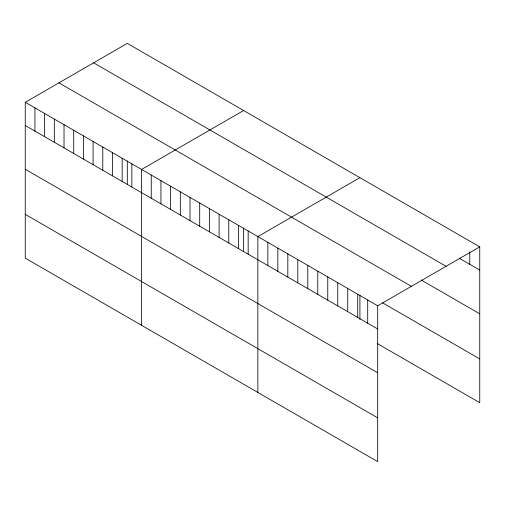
<?xml version="1.0" encoding="UTF-8"?>
<svg xmlns="http://www.w3.org/2000/svg" width="505" height="505" viewBox="0 0 505 505"><rect width="100%" height="100%" fill="white"/><g stroke="black" fill="none" stroke-linecap="round" stroke-linejoin="round"><path stroke-width="0.76" d="M25.25 102.294L377.696 305.777L377.696 461.627L25.25 258.143L25.25 102.294L127.304 43.373L479.75 246.857L479.75 402.706L377.229 343.514M243.612 110.519L141.558 169.446L141.558 325.296M359.92 177.672L257.859 236.593L257.859 392.442M377.696 305.777L479.75 246.857M459.777 258.522L479.75 270.055M93.627 62.816L446.073 266.299M421.164 280.004L479.75 313.826M58.927 82.852L411.373 286.335M382.556 302.817L479.75 358.929M25.25 125.493L377.696 328.976M25.25 169.27L377.696 372.753M25.25 214.373L377.696 417.85M469.764 251.913L469.764 264.285M367.709 300.014L367.709 323.213M359.92 295.217L359.92 319.45M357.723 294.245L357.723 317.443M347.737 288.481L347.737 311.68M337.75 282.718L337.75 305.916M327.764 276.948L327.764 300.147M317.778 271.185L317.778 294.383M307.791 265.422L307.791 288.62M297.805 259.652L297.805 282.857M287.818 253.889L287.818 277.087M277.832 248.125L277.832 271.324M267.846 242.356L267.846 265.561M248.17 231L248.17 254.198M243.612 228.071L243.612 251.522M238.48 225.4L238.48 248.599M228.784 219.808L228.784 243.006M219.094 214.208L219.094 237.407M209.398 208.615L209.398 231.814M199.709 203.016L199.709 226.221M190.019 197.423L190.019 220.622M180.323 191.824L180.323 215.029M170.633 186.231L170.633 209.43M160.944 180.639L160.944 203.837M151.248 175.039L151.248 198.238M131.862 163.847L131.862 187.046M127.304 160.918L127.304 184.369M122.172 158.254L122.172 181.453M112.482 152.655L112.482 175.854M102.786 147.062L102.786 170.261M93.097 141.463L93.097 164.668M83.401 135.87L83.401 159.069M73.711 130.271L73.711 153.476M64.021 124.678L64.021 147.877M54.325 119.085L54.325 142.284M44.636 113.486L44.636 136.685M34.94 107.893L34.94 131.092"/></g></svg>
